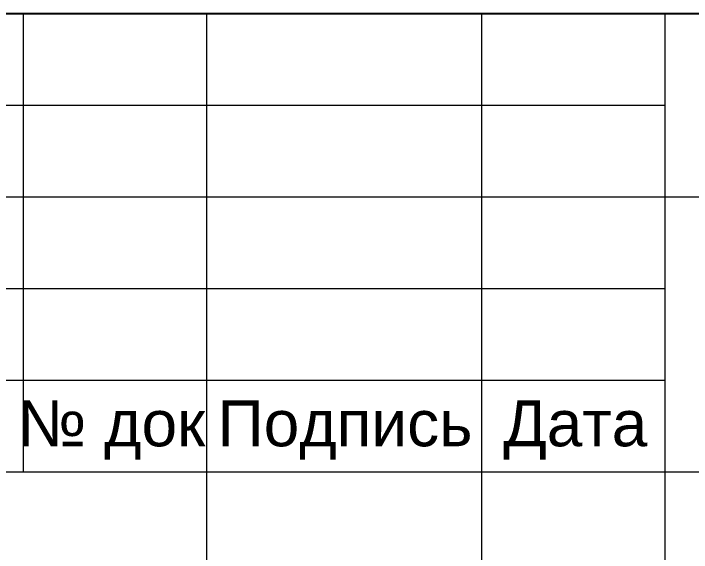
# Model space of a CAD drawing. Header units: metres. Extents: x -5 to 458, y -5 to 65.
# Drawn here: x 383.57 to 387.266, y 3.087 to 6.026 of the extents above; entities that cross this region are included whole.
import ezdxf
from ezdxf.enums import TextEntityAlignment as Align

# ---------------------------------------------------------------- set-up
doc = ezdxf.new("R2010")
doc.units = ezdxf.units.M
doc.layers.add('Level 50', color=7, linetype='Continuous', lineweight=0)
doc.layers.add('Level 63', color=7, linetype='Continuous', lineweight=0)
doc.layers.add('YOLO_STAMP', color=1, linetype='Continuous')
doc.styles.add('Style-Arial', font='arial.ttf')

# ---------------------------------------------------------------- blocks, each defined once
blk = doc.blocks.new('*U49')
at = {"layer": 'Level 63', "color": 7, "linetype": 'Continuous', "lineweight": 13}
for p, q in [((44.075, -23.7), (62.575, -23.7)), ((47.075, -23.7), (47.075, -26.2)), ((48.075, -23.7), (48.075, -29.2)), ((49.575, -23.7), (49.575, -29.2)), ((50.575, -23.7), (50.575, -29.2)), ((50.575, -24.7), (62.575, -24.7)), ((44.075, -25.7), (50.575, -25.7)), ((44.075, -26.2), (50.575, -26.2)), ((50.575, -26.2), (62.575, -26.2))]:
    blk.add_line(p, q, dxfattribs=at)
at = {"layer": 'Level 63', "color": 7, "linetype": 'Continuous', "lineweight": 0}
for p, q in [((44.075, -24.2), (50.575, -24.2)), ((44.075, -24.7), (50.575, -24.7)), ((44.075, -25.2), (50.575, -25.2))]:
    blk.add_line(p, q, dxfattribs=at)
at = {"layer": 'Level 63', "color": 7, "linetype": 'Continuous', "lineweight": 0, "style": 'Style-Arial'}
for s, p in [('№ док', (47.5567, -25.935)), ('Подпись', (48.8307, -25.935)), ('Дата', (50.0861, -25.935))]:
    blk.add_text(s, height=0.25, dxfattribs=at).set_placement(p, align=Align.MIDDLE_CENTER)

msp = doc.modelspace()

# ---------------------------------------------------------------- linework, layer by layer
at = {"layer": 'YOLO_STAMP'}
msp.add_lwpolyline([(380.622064, 6.026369), (399.122064, 6.026369), (399.122064, 0.526369), (380.622064, 0.526369)], close=True, dxfattribs=at)

# ---------------------------------------------------------------- block references
at = {"layer": 'Level 50', "color": 7, "linetype": 'Continuous', "lineweight": 13}
msp.add_blockref('*U49', (336.547065, 29.726332), dxfattribs=at)

doc.saveas('drawing.dxf')
